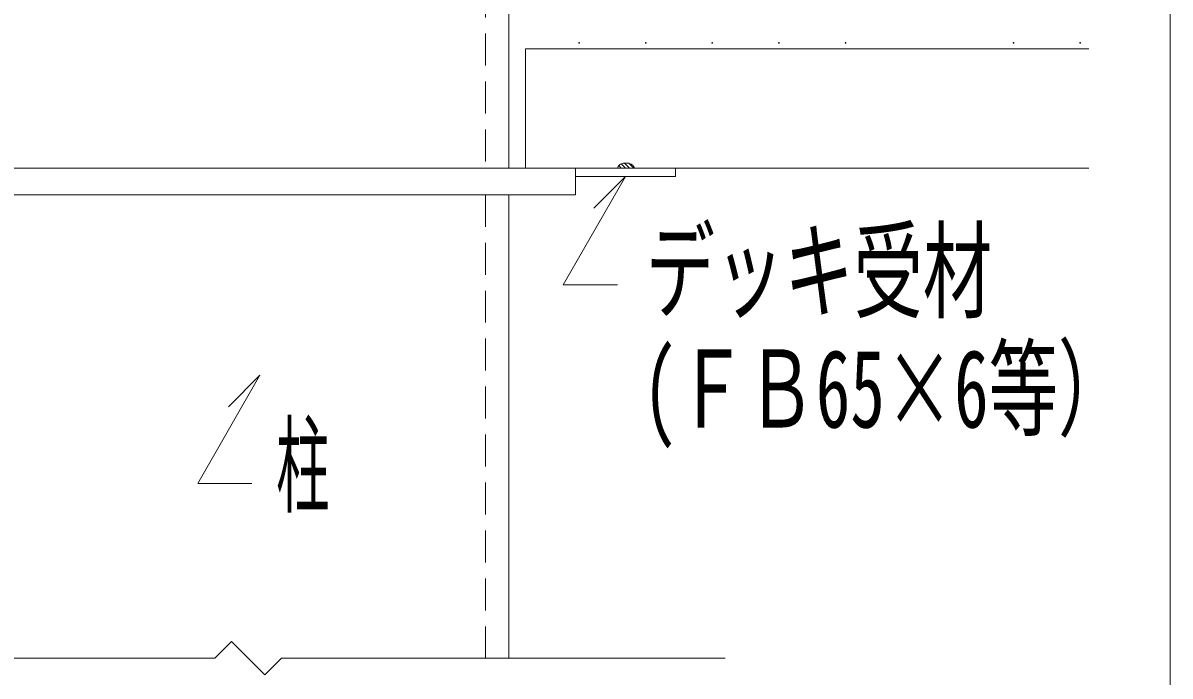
# Model space of a CAD drawing. Units: millimetres, scale not verified. Extents: x -2848 to 2851, y -2045 to 2045.
# Drawn here: x 2504.1 to 2848.3, y -1756.4 to -1560.3 of the extents above; entities that cross this region are included whole.
import ezdxf
from ezdxf.enums import TextEntityAlignment as Align

# ---------------------------------------------------------------- set-up
doc = ezdxf.new("R2010")
doc.units = ezdxf.units.MM
doc.header["$LTSCALE"] = 8
doc.linetypes.add('DASHED1', pattern=[1.8, 1.2, -0.6])
doc.layers.add('0-0_0', color=4, linetype='Continuous', lineweight=9)
doc.layers.add('0-6_16', color=134, linetype='Continuous', lineweight=18)
doc.styles.add('ＭＳ ゴシック', font='')
doc.styles.get('ＭＳ ゴシック').set_extended_font_data('MS Gothic')

msp = doc.modelspace()

# ---------------------------------------------------------------- linework, layer by layer
at = {"layer": '0-0_0', "linetype": 'DASHED1'}
for p, q in [((2642.841, -1433.866), (2642.841, -1603.866)), ((2642.841, -1611.866), (2642.841, -1750.986))]:
    msp.add_line(p, q, dxfattribs=at)
at = {"layer": '0-0_0', "color": 2, "lineweight": 18}
for p, q in [((2649.841, -1433.866), (2649.841, -1603.866)), ((2654.841, -1568.034), (2823.912, -1568.034)), ((2654.841, -1568.034), (2654.841, -1603.866)), ((2473.418, -1603.866), (2669.841, -1603.866)), ((2669.841, -1603.866), (2669.841, -1611.866)), ((2669.841, -1603.866), (2699.841, -1603.866)), ((2699.841, -1603.866), (2823.912, -1603.866)), ((2699.841, -1603.866), (2699.841, -1606.366)), ((2669.841, -1606.366), (2699.841, -1606.366)), ((2473.418, -1611.866), (2669.841, -1611.866)), ((2649.841, -1611.866), (2649.841, -1750.986)), ((2428.418, -1750.986), (2561.63, -1750.986)), ((2581.63, -1750.986), (2714.841, -1750.986))]:
    msp.add_line(p, q, dxfattribs=at)
at = {"layer": '0-0_0'}
for p, q in [((2683.598, -1603.866), (2682.838, -1603.091)), ((2684.841, -1603.866), (2683.584, -1602.597)), ((2686.097, -1603.866), (2684.594, -1602.349)), ((2687.352, -1603.866), (2685.982, -1602.483))]:
    msp.add_line(p, q, dxfattribs=at)
for points in [[(2687.48, -1603.859), (2687.442, -1603.594), (2687.33, -1603.336), (2687.146, -1603.094), (2686.898, -1602.875), (2686.591, -1602.687), (2686.236, -1602.534), (2685.842, -1602.422), (2685.423, -1602.352), (2684.991, -1602.329), (2684.559, -1602.352), (2684.14, -1602.422), (2683.747, -1602.534), (2683.391, -1602.687), (2683.085, -1602.875), (2682.836, -1603.094), (2682.653, -1603.336), (2682.54, -1603.594), (2682.502, -1603.859)], [(2682.483, -1638.945), (2666.201, -1638.945), (2684.841, -1606.366), (2675.426, -1615.866)], [(2572.787, -1698.582), (2556.506, -1698.582), (2575.146, -1666.002), (2565.73, -1675.503)]]:
    msp.add_lwpolyline(points, dxfattribs=at)
at = {"layer": '0-0_0', "color": 2, "lineweight": 18}
msp.add_lwpolyline([(2581.63, -1750.986), (2576.63, -1755.986), (2566.63, -1745.986), (2561.63, -1750.986)], dxfattribs=at)
at = {"layer": '0-0_0'}
for centre in [(2670.942, -1566.23), (2690.942, -1566.23), (2710.942, -1566.23), (2730.942, -1566.23), (2750.942, -1566.23), (2801.322, -1566.23), (2821.322, -1566.23)]:
    msp.add_circle(centre, 0.1, dxfattribs=at)
at = {"layer": '0-6_16', "color": 7}
msp.add_line((2848.301, -2044.544), (2848.301, 2044.544), dxfattribs=at)

# ---------------------------------------------------------------- texts
at = {"layer": '0-0_0', "color": 7, "style": 'ＭＳ ゴシック'}
for s, width, p in [('デッキ受材', 0.65, (2690.925, -1653.465)), ('(ＦＢ65×6等）', 0.65, (2690.01, -1688.813)), ('柱', 0.5, (2580.035, -1711.815))]:
    msp.add_text(s, height=23.46, dxfattribs=dict(at, width=width)).set_placement(p, align=Align.BOTTOM_LEFT)

doc.saveas('drawing.dxf')
